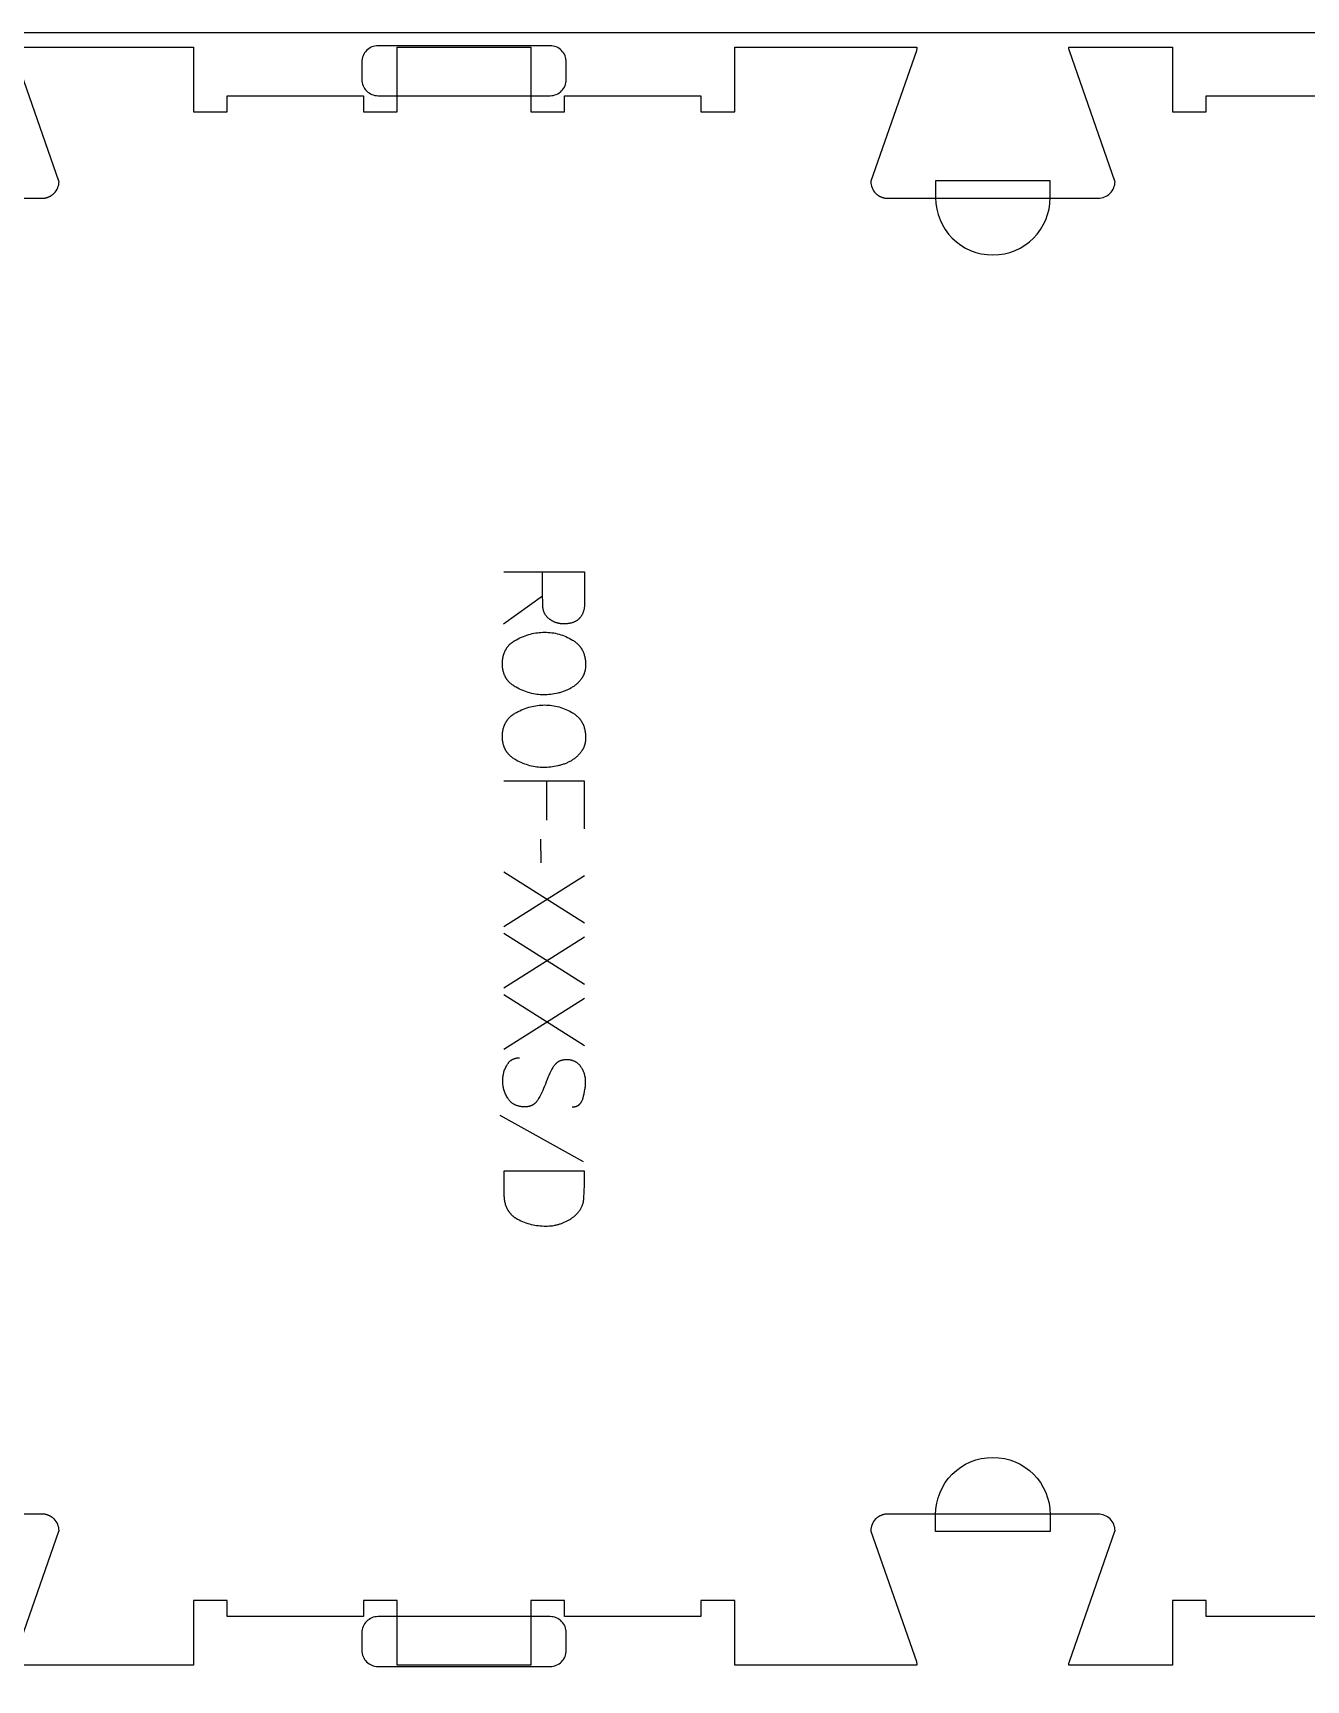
# Model space of a CAD drawing. Extents: x 0 to 4485, y 0 to 17041.
# Drawn here: x 1769 to 2240, y 12605 to 13216 of the extents above; entities that cross this region are included whole.
import ezdxf

# ---------------------------------------------------------------- set-up
doc = ezdxf.new("R2010")
doc.units = 0
for name, color, linetype in [('0_SHEET_SPRUCEPLY_2440X122', 1, 'CONTINUOUS'), ('1_ANYTOOL_1MMDEEP_LABELS_S', 2, 'CONTINUOUS'), ('4_ANYTOOL_CUTTHROUGH_OUTSI', 5, 'CONTINUOUS'), ('5_ANYTOOL_HALF_MILL_9MM_IN', 3, 'CONTINUOUS')]:
    doc.layers.add(name, color=color, linetype=linetype)

msp = doc.modelspace()

# ---------------------------------------------------------------- linework, layer by layer
at = {"layer": '0_SHEET_SPRUCEPLY_2440X122'}
msp.add_lwpolyline([(371.7, 13215.62), (371.7, 11995.62), (2811.7, 11995.62), (2811.7, 13215.62)], close=True, dxfattribs=at)
at = {"layer": '1_ANYTOOL_1MMDEEP_LABELS_S', "color": 2}
for points in [[(1942.96, 13016), (1972.96, 13016), (1972.96, 13004.65), (1972.95, 13004.15), (1972.92, 13003.68), (1972.91, 13003.45), (1972.89, 13003.22), (1972.86, 13003), (1972.83, 13002.78), (1972.8, 13002.56), (1972.76, 13002.35), (1972.72, 13002.14), (1972.68, 13001.94), (1972.63, 13001.74), (1972.58, 13001.54), (1972.52, 13001.35), (1972.46, 13001.16), (1972.4, 13000.97), (1972.33, 13000.79), (1972.26, 13000.61), (1972.19, 13000.44), (1972.11, 13000.27), (1972.03, 13000.11), (1971.94, 12999.95), (1971.85, 12999.79), (1971.76, 12999.63), (1971.66, 12999.48), (1971.56, 12999.34), (1971.45, 12999.2), (1971.34, 12999.06), (1971.23, 12998.92), (1971.11, 12998.79), (1970.99, 12998.67), (1970.87, 12998.54), (1970.74, 12998.43), (1970.61, 12998.31), (1970.47, 12998.2), (1970.33, 12998.09), (1970.19, 12997.99), (1970.04, 12997.89), (1969.89, 12997.79), (1969.74, 12997.7), (1969.58, 12997.62), (1969.41, 12997.53), (1969.25, 12997.45), (1969.08, 12997.38), (1968.9, 12997.3), (1968.73, 12997.24), (1968.54, 12997.17), (1968.36, 12997.11), (1968.17, 12997.06), (1967.97, 12997), (1967.78, 12996.95), (1967.58, 12996.91), (1967.37, 12996.87), (1967.16, 12996.83), (1966.95, 12996.8), (1966.73, 12996.77), (1966.51, 12996.74), (1966.29, 12996.72), (1966.06, 12996.7), (1965.59, 12996.68), (1965.11, 12996.67), (1964.94, 12996.68), (1964.76, 12996.68), (1964.59, 12996.69), (1964.41, 12996.7), (1964.24, 12996.72), (1964.07, 12996.74), (1963.9, 12996.76), (1963.73, 12996.78), (1963.56, 12996.81), (1963.39, 12996.85), (1963.22, 12996.88), (1963.06, 12996.92), (1962.89, 12996.97), (1962.73, 12997.01), (1962.56, 12997.06), (1962.4, 12997.12), (1962.24, 12997.18), (1962.08, 12997.24), (1961.92, 12997.3), (1961.76, 12997.37), (1961.6, 12997.44), (1961.45, 12997.51), (1961.29, 12997.59), (1961.13, 12997.67), (1960.98, 12997.76), (1960.83, 12997.85), (1960.67, 12997.94), (1960.52, 12998.04), (1960.37, 12998.13), (1960.22, 12998.24), (1960.07, 12998.34), (1959.93, 12998.45), (1959.78, 12998.56), (1959.64, 12998.68), (1959.5, 12998.8), (1959.37, 12998.92), (1959.25, 12999.04), (1959.12, 12999.16), (1959, 12999.29), (1958.89, 12999.42), (1958.78, 12999.55), (1958.68, 12999.68), (1958.57, 12999.82), (1958.48, 12999.96), (1958.39, 13000.1), (1958.3, 13000.24), (1958.22, 13000.39), (1958.14, 13000.54), (1958.06, 13000.69), (1957.99, 13000.84), (1957.93, 13000.99), (1957.87, 13001.15), (1957.81, 13001.31), (1957.76, 13001.48), (1957.71, 13001.64), (1957.67, 13001.81), (1957.63, 13001.98), (1957.6, 13002.15), (1957.57, 13002.32), (1957.54, 13002.5), (1957.52, 13002.68), (1957.5, 13002.86), (1957.49, 13003.04), (1957.42, 13004.97), (1957.4, 13007), (1957.4, 13015.96)], [(1957.4, 13007), (1942.91, 12996.55)], [(1972.96, 12920.73), (1972.96, 12938.39), (1942.96, 12938.39)], [(1958.98, 12923.9), (1958.98, 12938.39)], [(1956.84, 12908.09), (1956.76, 12916.87)], [(1972.96, 12885.76), (1942.96, 12904.66)], [(1942.96, 12884.52), (1972.96, 12903.46)], [(1972.96, 12863.05), (1942.96, 12881.95)], [(1942.96, 12861.8), (1972.96, 12880.75)], [(1972.96, 12840.33), (1942.96, 12859.23)], [(1942.96, 12839.09), (1972.96, 12858.03)], [(1968.37, 12817.7), (1968.56, 12817.71), (1968.65, 12817.71), (1968.74, 12817.72), (1968.83, 12817.72), (1968.92, 12817.73), (1969.01, 12817.74), (1969.1, 12817.75), (1969.18, 12817.77), (1969.27, 12817.78), (1969.35, 12817.8), (1969.44, 12817.82), (1969.52, 12817.84), (1969.6, 12817.86), (1969.68, 12817.88), (1969.76, 12817.91), (1969.84, 12817.93), (1969.91, 12817.96), (1969.99, 12817.99), (1970.07, 12818.02), (1970.14, 12818.06), (1970.21, 12818.09), (1970.29, 12818.13), (1970.36, 12818.16), (1970.43, 12818.2), (1970.5, 12818.24), (1970.56, 12818.29), (1970.63, 12818.33), (1970.7, 12818.38), (1970.76, 12818.42), (1970.82, 12818.47), (1970.89, 12818.52), (1970.95, 12818.57), (1971.01, 12818.63), (1971.07, 12818.68), (1971.13, 12818.74), (1971.19, 12818.8), (1971.24, 12818.86), (1971.3, 12818.92), (1971.35, 12818.98), (1971.41, 12819.05), (1971.46, 12819.11), (1971.51, 12819.18), (1971.56, 12819.25), (1971.61, 12819.32), (1971.66, 12819.4), (1971.71, 12819.47), (1971.75, 12819.55), (1971.8, 12819.62), (1971.84, 12819.7), (1971.89, 12819.78), (1971.93, 12819.87), (1972.01, 12820.04), (1972.09, 12820.21), (1972.16, 12820.39), (1972.23, 12820.58), (1972.29, 12820.78), (1972.36, 12820.98), (1972.58, 12821.79), (1972.77, 12822.59), (1972.93, 12823.38), (1973.06, 12824.15), (1973.12, 12824.53), (1973.17, 12824.9), (1973.21, 12825.28), (1973.24, 12825.65), (1973.26, 12826.01), (1973.28, 12826.37), (1973.29, 12826.73), (1973.3, 12827.09), (1973.3, 12827.28), (1973.29, 12827.48), (1973.28, 12827.67), (1973.27, 12827.86), (1973.25, 12828.05), (1973.23, 12828.24), (1973.21, 12828.43), (1973.18, 12828.61), (1973.15, 12828.8), (1973.12, 12828.98), (1973.08, 12829.16), (1973.04, 12829.34), (1973, 12829.52), (1972.95, 12829.7), (1972.9, 12829.88), (1972.84, 12830.06), (1972.78, 12830.23), (1972.72, 12830.4), (1972.66, 12830.58), (1972.59, 12830.75), (1972.51, 12830.92), (1972.44, 12831.09), (1972.36, 12831.25), (1972.27, 12831.42), (1972.19, 12831.58), (1972.1, 12831.75), (1972, 12831.91), (1971.9, 12832.07), (1971.8, 12832.23), (1971.7, 12832.39), (1971.59, 12832.55), (1971.48, 12832.7), (1971.36, 12832.86), (1971.24, 12833), (1971.12, 12833.15), (1971, 12833.28), (1970.87, 12833.42), (1970.74, 12833.55), (1970.6, 12833.67), (1970.47, 12833.79), (1970.33, 12833.9), (1970.19, 12834.01), (1970.04, 12834.12), (1969.89, 12834.22), (1969.74, 12834.31), (1969.58, 12834.4), (1969.43, 12834.49), (1969.26, 12834.57), (1969.1, 12834.64), (1968.93, 12834.71), (1968.76, 12834.78), (1968.59, 12834.84), (1968.41, 12834.89), (1968.23, 12834.95), (1968.05, 12834.99), (1967.86, 12835.03), (1967.68, 12835.07), (1967.48, 12835.1), (1967.29, 12835.13), (1967.09, 12835.15), (1966.89, 12835.17), (1966.69, 12835.18), (1966.48, 12835.19), (1966.27, 12835.19), (1966.05, 12835.19), (1965.84, 12835.18), (1965.64, 12835.16), (1965.43, 12835.14), (1965.23, 12835.12), (1965.03, 12835.09), (1964.84, 12835.05), (1964.65, 12835.01), (1964.47, 12834.96), (1964.28, 12834.91), (1964.11, 12834.85), (1963.93, 12834.79), (1963.85, 12834.76), (1963.76, 12834.72), (1963.68, 12834.68), (1963.59, 12834.65), (1963.51, 12834.61), (1963.43, 12834.57), (1963.35, 12834.52), (1963.27, 12834.48), (1963.19, 12834.44), (1963.11, 12834.39), (1963.04, 12834.34), (1962.96, 12834.29), (1962.89, 12834.24), (1962.81, 12834.19), (1962.74, 12834.14), (1962.67, 12834.08), (1962.6, 12834.03), (1962.53, 12833.97), (1962.46, 12833.91), (1962.39, 12833.85), (1962.32, 12833.79), (1962.25, 12833.73), (1962.19, 12833.66), (1962.12, 12833.6), (1962, 12833.46), (1961.87, 12833.32), (1961.75, 12833.17), (1961.64, 12833.02), (1961.53, 12832.86), (1961.42, 12832.7), (1961.31, 12832.53), (1961.21, 12832.36), (1960.82, 12831.64), (1960.44, 12830.91), (1960.07, 12830.17), (1959.72, 12829.4), (1959.37, 12828.62), (1959.04, 12827.83), (1958.72, 12827.02), (1958.41, 12826.19), (1958.09, 12825.36), (1957.76, 12824.56), (1957.42, 12823.77), (1957.06, 12823.01), (1956.69, 12822.26), (1956.3, 12821.54), (1955.89, 12820.83), (1955.47, 12820.15), (1955.36, 12819.98), (1955.25, 12819.82), (1955.13, 12819.67), (1955.07, 12819.59), (1955.01, 12819.52), (1954.95, 12819.45), (1954.88, 12819.37), (1954.82, 12819.31), (1954.76, 12819.24), (1954.69, 12819.17), (1954.62, 12819.11), (1954.56, 12819.04), (1954.49, 12818.98), (1954.42, 12818.92), (1954.35, 12818.86), (1954.27, 12818.81), (1954.2, 12818.75), (1954.13, 12818.7), (1954.05, 12818.64), (1953.98, 12818.59), (1953.9, 12818.54), (1953.82, 12818.49), (1953.74, 12818.45), (1953.66, 12818.4), (1953.58, 12818.36), (1953.5, 12818.31), (1953.42, 12818.27), (1953.34, 12818.23), (1953.25, 12818.2), (1953.17, 12818.16), (1953.08, 12818.12), (1952.99, 12818.09), (1952.9, 12818.06), (1952.81, 12818.03), (1952.72, 12818), (1952.63, 12817.97), (1952.54, 12817.94), (1952.35, 12817.89), (1952.16, 12817.85), (1951.96, 12817.81), (1951.76, 12817.78), (1951.56, 12817.76), (1951.35, 12817.74), (1951.14, 12817.72), (1950.93, 12817.72), (1950.71, 12817.72), (1950.48, 12817.72), (1950.26, 12817.73), (1950.03, 12817.75), (1949.8, 12817.77), (1949.57, 12817.79), (1949.34, 12817.82), (1949.12, 12817.86), (1948.91, 12817.9), (1948.7, 12817.95), (1948.49, 12818), (1948.28, 12818.06), (1948.08, 12818.12), (1947.88, 12818.18), (1947.69, 12818.26), (1947.5, 12818.33), (1947.31, 12818.41), (1947.13, 12818.5), (1946.95, 12818.59), (1946.77, 12818.69), (1946.6, 12818.79), (1946.44, 12818.9), (1946.27, 12819.01), (1946.11, 12819.12), (1945.95, 12819.25), (1945.8, 12819.37), (1945.65, 12819.5), (1945.51, 12819.64), (1945.36, 12819.78), (1945.23, 12819.93), (1945.09, 12820.08), (1944.96, 12820.24), (1944.83, 12820.4), (1944.71, 12820.57), (1944.59, 12820.74), (1944.48, 12820.92), (1944.26, 12821.28), (1944.05, 12821.64), (1943.86, 12822.01), (1943.68, 12822.38), (1943.51, 12822.76), (1943.36, 12823.13), (1943.29, 12823.32), (1943.22, 12823.52), (1943.16, 12823.71), (1943.1, 12823.9), (1943.04, 12824.09), (1942.99, 12824.29), (1942.94, 12824.48), (1942.89, 12824.68), (1942.85, 12824.88), (1942.81, 12825.08), (1942.78, 12825.28), (1942.74, 12825.48), (1942.72, 12825.68), (1942.69, 12825.88), (1942.65, 12826.29), (1942.62, 12826.7), (1942.61, 12827.11), (1942.61, 12827.52), (1942.63, 12827.93), (1942.65, 12828.33), (1942.69, 12828.73), (1942.74, 12829.13), (1942.81, 12829.52), (1942.89, 12829.9), (1942.98, 12830.29), (1943.08, 12830.66), (1943.19, 12831.04), (1943.32, 12831.4), (1943.46, 12831.77), (1943.62, 12832.12), (1943.78, 12832.48), (1943.96, 12832.83), (1944.16, 12833.17), (1944.26, 12833.34), (1944.36, 12833.51), (1944.47, 12833.66), (1944.57, 12833.82), (1944.69, 12833.96), (1944.8, 12834.11), (1944.92, 12834.24), (1945.04, 12834.37), (1945.17, 12834.5), (1945.29, 12834.62), (1945.42, 12834.74), (1945.56, 12834.85), (1945.62, 12834.9), (1945.69, 12834.95), (1945.76, 12835), (1945.83, 12835.05), (1945.9, 12835.1), (1945.97, 12835.14), (1946.04, 12835.19), (1946.12, 12835.23), (1946.19, 12835.27), (1946.26, 12835.31), (1946.34, 12835.35), (1946.41, 12835.39), (1946.49, 12835.43), (1946.57, 12835.46), (1946.64, 12835.5), (1946.72, 12835.53), (1946.8, 12835.56), (1946.88, 12835.59), (1946.96, 12835.62), (1947.04, 12835.65), (1947.21, 12835.7), (1947.38, 12835.75), (1947.55, 12835.79), (1947.72, 12835.82), (1947.9, 12835.85), (1948.08, 12835.87), (1948.26, 12835.89), (1948.45, 12835.91), (1948.64, 12835.91), (1948.83, 12835.92)], [(1972.48, 12797.39), (1941.71, 12814.57)]]:
    msp.add_lwpolyline(points, dxfattribs=at)
for points in [[(1973.3, 12981.55), (1973.29, 12981.17), (1973.27, 12980.81), (1973.25, 12980.45), (1973.21, 12980.1), (1973.18, 12979.93), (1973.15, 12979.76), (1973.12, 12979.59), (1973.09, 12979.42), (1973.05, 12979.26), (1973.01, 12979.09), (1972.97, 12978.93), (1972.93, 12978.77), (1972.88, 12978.61), (1972.83, 12978.45), (1972.78, 12978.3), (1972.72, 12978.15), (1972.66, 12978), (1972.6, 12977.85), (1972.53, 12977.7), (1972.47, 12977.55), (1972.4, 12977.41), (1972.32, 12977.26), (1972.25, 12977.12), (1972.17, 12976.98), (1972.08, 12976.85), (1972, 12976.71), (1971.91, 12976.58), (1971.82, 12976.45), (1971.63, 12976.19), (1971.44, 12975.93), (1971.24, 12975.68), (1971.03, 12975.44), (1970.82, 12975.21), (1970.6, 12974.98), (1970.37, 12974.75), (1970.14, 12974.53), (1969.91, 12974.32), (1969.66, 12974.11), (1969.41, 12973.91), (1969.16, 12973.72), (1968.89, 12973.53), (1968.62, 12973.34), (1968.35, 12973.17), (1968.07, 12973), (1967.78, 12972.83), (1967.49, 12972.67), (1967.2, 12972.51), (1966.9, 12972.37), (1966.6, 12972.22), (1966.3, 12972.09), (1965.99, 12971.95), (1965.68, 12971.83), (1965.36, 12971.71), (1965.05, 12971.59), (1964.72, 12971.48), (1964.4, 12971.38), (1964.07, 12971.28), (1963.73, 12971.19), (1963.4, 12971.1), (1963.06, 12971.02), (1962.37, 12970.88), (1961.7, 12970.75), (1961.03, 12970.64), (1960.37, 12970.56), (1959.71, 12970.49), (1959.06, 12970.44), (1958.42, 12970.41), (1957.78, 12970.4), (1957.15, 12970.41), (1956.51, 12970.45), (1955.87, 12970.5), (1955.23, 12970.57), (1954.6, 12970.67), (1953.96, 12970.79), (1953.32, 12970.93), (1952.68, 12971.09), (1952.05, 12971.28), (1951.41, 12971.48), (1950.77, 12971.71), (1950.13, 12971.96), (1949.5, 12972.23), (1948.86, 12972.52), (1948.22, 12972.83), (1947.58, 12973.17), (1947.27, 12973.34), (1946.97, 12973.52), (1946.67, 12973.71), (1946.39, 12973.91), (1946.11, 12974.11), (1945.85, 12974.32), (1945.6, 12974.53), (1945.35, 12974.75), (1945.23, 12974.86), (1945.12, 12974.97), (1945.01, 12975.09), (1944.89, 12975.21), (1944.79, 12975.32), (1944.68, 12975.44), (1944.58, 12975.57), (1944.48, 12975.69), (1944.38, 12975.81), (1944.28, 12975.94), (1944.19, 12976.07), (1944.1, 12976.2), (1944.01, 12976.33), (1943.92, 12976.46), (1943.84, 12976.59), (1943.76, 12976.73), (1943.68, 12976.87), (1943.6, 12977), (1943.53, 12977.14), (1943.46, 12977.29), (1943.39, 12977.43), (1943.33, 12977.57), (1943.26, 12977.72), (1943.2, 12977.87), (1943.14, 12978.02), (1943.09, 12978.17), (1943.03, 12978.32), (1942.98, 12978.48), (1942.89, 12978.79), (1942.8, 12979.11), (1942.73, 12979.43), (1942.66, 12979.77), (1942.61, 12980.1), (1942.56, 12980.45), (1942.53, 12980.8), (1942.5, 12981.16), (1942.49, 12981.52), (1942.48, 12981.89), (1942.49, 12982.27), (1942.5, 12982.65), (1942.53, 12983.02), (1942.56, 12983.38), (1942.61, 12983.73), (1942.67, 12984.08), (1942.73, 12984.42), (1942.81, 12984.76), (1942.89, 12985.09), (1942.99, 12985.41), (1943.04, 12985.57), (1943.1, 12985.73), (1943.15, 12985.88), (1943.21, 12986.04), (1943.27, 12986.19), (1943.34, 12986.34), (1943.41, 12986.49), (1943.48, 12986.64), (1943.55, 12986.78), (1943.62, 12986.92), (1943.7, 12987.07), (1943.78, 12987.21), (1943.86, 12987.35), (1943.95, 12987.48), (1944.03, 12987.62), (1944.12, 12987.75), (1944.22, 12987.88), (1944.31, 12988.02), (1944.41, 12988.14), (1944.51, 12988.27), (1944.61, 12988.4), (1944.72, 12988.52), (1944.82, 12988.64), (1944.93, 12988.76), (1945.05, 12988.88), (1945.16, 12989), (1945.28, 12989.11), (1945.4, 12989.23), (1945.52, 12989.34), (1945.65, 12989.45), (1945.91, 12989.67), (1946.18, 12989.88), (1946.45, 12990.08), (1946.74, 12990.28), (1947.04, 12990.46), (1947.35, 12990.65), (1947.67, 12990.82), (1948.32, 12991.16), (1948.97, 12991.47), (1949.62, 12991.76), (1950.26, 12992.03), (1950.91, 12992.28), (1951.56, 12992.51), (1952.22, 12992.71), (1952.87, 12992.9), (1953.52, 12993.06), (1954.17, 12993.2), (1954.82, 12993.32), (1955.47, 12993.42), (1956.12, 12993.49), (1956.78, 12993.54), (1957.43, 12993.58), (1958.08, 12993.59), (1958.78, 12993.58), (1959.46, 12993.54), (1960.15, 12993.49), (1960.82, 12993.41), (1961.49, 12993.31), (1962.16, 12993.18), (1962.82, 12993.03), (1963.47, 12992.86), (1964.11, 12992.67), (1964.75, 12992.46), (1965.39, 12992.22), (1966.02, 12991.96), (1966.64, 12991.68), (1967.26, 12991.37), (1967.87, 12991.05), (1968.48, 12990.7), (1968.77, 12990.51), (1969.06, 12990.32), (1969.34, 12990.12), (1969.61, 12989.92), (1969.87, 12989.71), (1970.12, 12989.49), (1970.36, 12989.27), (1970.59, 12989.04), (1970.7, 12988.92), (1970.81, 12988.8), (1970.91, 12988.68), (1971.02, 12988.56), (1971.12, 12988.43), (1971.22, 12988.31), (1971.32, 12988.18), (1971.41, 12988.05), (1971.51, 12987.92), (1971.6, 12987.79), (1971.69, 12987.66), (1971.77, 12987.52), (1971.86, 12987.38), (1971.94, 12987.24), (1972.02, 12987.1), (1972.09, 12986.96), (1972.17, 12986.82), (1972.24, 12986.67), (1972.38, 12986.38), (1972.5, 12986.07), (1972.62, 12985.76), (1972.73, 12985.45), (1972.83, 12985.13), (1972.92, 12984.8), (1973, 12984.46), (1973.07, 12984.12), (1973.13, 12983.77), (1973.18, 12983.42), (1973.22, 12983.06), (1973.26, 12982.69), (1973.28, 12982.31), (1973.29, 12981.93)], [(1973.3, 12954.59), (1973.29, 12954.22), (1973.27, 12953.85), (1973.25, 12953.49), (1973.21, 12953.14), (1973.18, 12952.97), (1973.15, 12952.8), (1973.12, 12952.63), (1973.09, 12952.46), (1973.05, 12952.3), (1973.01, 12952.14), (1972.97, 12951.97), (1972.93, 12951.81), (1972.88, 12951.65), (1972.83, 12951.5), (1972.78, 12951.34), (1972.72, 12951.19), (1972.66, 12951.04), (1972.6, 12950.89), (1972.53, 12950.74), (1972.47, 12950.59), (1972.4, 12950.45), (1972.32, 12950.31), (1972.25, 12950.17), (1972.17, 12950.03), (1972.08, 12949.89), (1972, 12949.75), (1971.91, 12949.62), (1971.82, 12949.49), (1971.63, 12949.23), (1971.44, 12948.97), (1971.24, 12948.73), (1971.03, 12948.48), (1970.82, 12948.25), (1970.6, 12948.02), (1970.37, 12947.79), (1970.14, 12947.58), (1969.91, 12947.36), (1969.66, 12947.16), (1969.41, 12946.95), (1969.16, 12946.76), (1968.89, 12946.57), (1968.62, 12946.39), (1968.35, 12946.21), (1968.07, 12946.04), (1967.78, 12945.87), (1967.49, 12945.71), (1967.2, 12945.56), (1966.9, 12945.41), (1966.6, 12945.27), (1966.3, 12945.13), (1965.99, 12945), (1965.68, 12944.87), (1965.36, 12944.75), (1965.05, 12944.64), (1964.72, 12944.53), (1964.4, 12944.42), (1964.07, 12944.33), (1963.73, 12944.23), (1963.4, 12944.15), (1963.06, 12944.07), (1962.37, 12943.92), (1961.7, 12943.79), (1961.03, 12943.69), (1960.37, 12943.6), (1959.71, 12943.53), (1959.06, 12943.48), (1958.42, 12943.45), (1957.78, 12943.45), (1957.15, 12943.46), (1956.51, 12943.49), (1955.87, 12943.54), (1955.23, 12943.62), (1954.6, 12943.72), (1953.96, 12943.83), (1953.32, 12943.97), (1952.68, 12944.14), (1952.05, 12944.32), (1951.41, 12944.52), (1950.77, 12944.75), (1950.13, 12945), (1949.5, 12945.27), (1948.86, 12945.56), (1948.22, 12945.87), (1947.58, 12946.21), (1947.27, 12946.39), (1946.97, 12946.57), (1946.67, 12946.76), (1946.39, 12946.95), (1946.11, 12947.15), (1945.85, 12947.36), (1945.6, 12947.57), (1945.35, 12947.79), (1945.23, 12947.9), (1945.12, 12948.02), (1945.01, 12948.13), (1944.89, 12948.25), (1944.79, 12948.37), (1944.68, 12948.49), (1944.58, 12948.61), (1944.48, 12948.73), (1944.38, 12948.86), (1944.28, 12948.98), (1944.19, 12949.11), (1944.1, 12949.24), (1944.01, 12949.37), (1943.92, 12949.5), (1943.84, 12949.64), (1943.76, 12949.77), (1943.68, 12949.91), (1943.6, 12950.05), (1943.53, 12950.19), (1943.46, 12950.33), (1943.39, 12950.47), (1943.33, 12950.62), (1943.26, 12950.76), (1943.2, 12950.91), (1943.14, 12951.06), (1943.09, 12951.21), (1943.03, 12951.37), (1942.98, 12951.52), (1942.89, 12951.83), (1942.8, 12952.15), (1942.73, 12952.48), (1942.66, 12952.81), (1942.61, 12953.15), (1942.56, 12953.49), (1942.53, 12953.84), (1942.5, 12954.2), (1942.49, 12954.56), (1942.48, 12954.93), (1942.49, 12955.31), (1942.5, 12955.69), (1942.53, 12956.06), (1942.56, 12956.42), (1942.61, 12956.78), (1942.67, 12957.13), (1942.73, 12957.47), (1942.81, 12957.8), (1942.89, 12958.13), (1942.99, 12958.46), (1943.04, 12958.61), (1943.1, 12958.77), (1943.15, 12958.93), (1943.21, 12959.08), (1943.27, 12959.23), (1943.34, 12959.38), (1943.41, 12959.53), (1943.48, 12959.68), (1943.55, 12959.82), (1943.62, 12959.97), (1943.7, 12960.11), (1943.78, 12960.25), (1943.86, 12960.39), (1943.95, 12960.53), (1944.03, 12960.66), (1944.12, 12960.8), (1944.22, 12960.93), (1944.31, 12961.06), (1944.41, 12961.19), (1944.51, 12961.31), (1944.61, 12961.44), (1944.72, 12961.56), (1944.82, 12961.69), (1944.93, 12961.81), (1945.05, 12961.92), (1945.16, 12962.04), (1945.28, 12962.16), (1945.4, 12962.27), (1945.52, 12962.38), (1945.65, 12962.49), (1945.91, 12962.71), (1946.18, 12962.92), (1946.45, 12963.12), (1946.74, 12963.32), (1947.04, 12963.51), (1947.35, 12963.69), (1947.67, 12963.87), (1948.32, 12964.2), (1948.97, 12964.51), (1949.62, 12964.81), (1950.26, 12965.08), (1950.91, 12965.32), (1951.56, 12965.55), (1952.22, 12965.76), (1952.87, 12965.94), (1953.52, 12966.1), (1954.17, 12966.24), (1954.82, 12966.36), (1955.47, 12966.46), (1956.12, 12966.53), (1956.78, 12966.59), (1957.43, 12966.62), (1958.08, 12966.63), (1958.78, 12966.62), (1959.46, 12966.59), (1960.15, 12966.53), (1960.82, 12966.45), (1961.49, 12966.35), (1962.16, 12966.22), (1962.82, 12966.08), (1963.47, 12965.91), (1964.11, 12965.72), (1964.75, 12965.5), (1965.39, 12965.26), (1966.02, 12965), (1966.64, 12964.72), (1967.26, 12964.42), (1967.87, 12964.09), (1968.48, 12963.74), (1968.77, 12963.55), (1969.06, 12963.36), (1969.34, 12963.17), (1969.61, 12962.96), (1969.87, 12962.75), (1970.12, 12962.53), (1970.36, 12962.31), (1970.59, 12962.08), (1970.7, 12961.96), (1970.81, 12961.84), (1970.91, 12961.72), (1971.02, 12961.6), (1971.12, 12961.48), (1971.22, 12961.35), (1971.32, 12961.22), (1971.41, 12961.1), (1971.51, 12960.96), (1971.6, 12960.83), (1971.69, 12960.7), (1971.77, 12960.56), (1971.86, 12960.43), (1971.94, 12960.29), (1972.02, 12960.15), (1972.09, 12960), (1972.17, 12959.86), (1972.24, 12959.71), (1972.38, 12959.42), (1972.5, 12959.12), (1972.62, 12958.81), (1972.73, 12958.49), (1972.83, 12958.17), (1972.92, 12957.84), (1973, 12957.51), (1973.07, 12957.16), (1973.13, 12956.82), (1973.18, 12956.46), (1973.22, 12956.1), (1973.26, 12955.73), (1973.28, 12955.36), (1973.29, 12954.98)], [(1972.96, 12793.96), (1942.96, 12793.96), (1943.04, 12785.43), (1943.05, 12785.02), (1943.07, 12784.62), (1943.1, 12784.22), (1943.14, 12783.83), (1943.19, 12783.45), (1943.24, 12783.08), (1943.31, 12782.72), (1943.39, 12782.36), (1943.47, 12782.01), (1943.57, 12781.67), (1943.67, 12781.34), (1943.79, 12781.02), (1943.91, 12780.7), (1943.98, 12780.54), (1944.04, 12780.39), (1944.11, 12780.24), (1944.19, 12780.09), (1944.26, 12779.94), (1944.34, 12779.8), (1944.42, 12779.65), (1944.5, 12779.51), (1944.58, 12779.37), (1944.67, 12779.23), (1944.76, 12779.1), (1944.85, 12778.96), (1944.94, 12778.83), (1945.04, 12778.7), (1945.14, 12778.57), (1945.24, 12778.45), (1945.34, 12778.32), (1945.45, 12778.2), (1945.56, 12778.08), (1945.67, 12777.96), (1945.78, 12777.85), (1945.89, 12777.73), (1946.01, 12777.62), (1946.13, 12777.51), (1946.25, 12777.4), (1946.38, 12777.3), (1946.5, 12777.19), (1946.63, 12777.09), (1946.76, 12776.99), (1946.9, 12776.89), (1947.03, 12776.79), (1947.17, 12776.7), (1947.46, 12776.52), (1947.75, 12776.34), (1948.06, 12776.17), (1948.67, 12775.86), (1949.3, 12775.56), (1949.93, 12775.29), (1950.56, 12775.03), (1951.21, 12774.8), (1951.85, 12774.58), (1952.51, 12774.39), (1953.17, 12774.21), (1953.83, 12774.06), (1954.5, 12773.93), (1955.18, 12773.81), (1955.86, 12773.72), (1956.54, 12773.65), (1957.24, 12773.6), (1957.94, 12773.57), (1958.64, 12773.56), (1959.24, 12773.57), (1959.83, 12773.6), (1960.41, 12773.65), (1960.99, 12773.71), (1961.57, 12773.8), (1961.85, 12773.85), (1962.13, 12773.91), (1962.41, 12773.97), (1962.69, 12774.04), (1962.97, 12774.11), (1963.25, 12774.18), (1963.52, 12774.26), (1963.8, 12774.35), (1964.07, 12774.44), (1964.34, 12774.53), (1964.61, 12774.63), (1964.88, 12774.73), (1965.14, 12774.84), (1965.41, 12774.96), (1965.93, 12775.2), (1966.45, 12775.46), (1966.96, 12775.74), (1967.47, 12776.05), (1967.78, 12776.24), (1968.07, 12776.44), (1968.36, 12776.64), (1968.64, 12776.84), (1968.91, 12777.05), (1969.17, 12777.26), (1969.42, 12777.48), (1969.66, 12777.7), (1969.89, 12777.92), (1970.11, 12778.14), (1970.33, 12778.37), (1970.53, 12778.6), (1970.73, 12778.84), (1970.91, 12779.08), (1971.09, 12779.32), (1971.26, 12779.56), (1971.41, 12779.81), (1971.56, 12780.07), (1971.7, 12780.32), (1971.83, 12780.58), (1971.95, 12780.84), (1972.07, 12781.11), (1972.17, 12781.38), (1972.26, 12781.65), (1972.35, 12781.93), (1972.42, 12782.21), (1972.49, 12782.49), (1972.54, 12782.77), (1972.59, 12783.06), (1972.63, 12783.36), (1972.66, 12783.65), (1972.68, 12783.95), (1972.78, 12786.39), (1972.86, 12788.86), (1972.92, 12791.39)]]:
    msp.add_lwpolyline(points, close=True, dxfattribs=at)
at = {"layer": '4_ANYTOOL_CUTTHROUGH_OUTSI', "color": 5}
for points in [[(1693.99, 13154.37), (1771.99, 13154.37), (1772.14, 13154.37), (1772.29, 13154.37), (1772.45, 13154.38), (1772.6, 13154.4), (1772.75, 13154.41), (1772.9, 13154.43), (1773.05, 13154.46), (1773.2, 13154.49), (1773.35, 13154.52), (1773.5, 13154.55), (1773.65, 13154.59), (1773.8, 13154.63), (1773.95, 13154.68), (1774.1, 13154.73), (1774.24, 13154.79), (1774.39, 13154.84), (1774.53, 13154.9), (1774.67, 13154.97), (1774.81, 13155.04), (1774.95, 13155.11), (1775.08, 13155.18), (1775.22, 13155.26), (1775.35, 13155.34), (1775.48, 13155.43), (1775.6, 13155.51), (1775.73, 13155.6), (1775.85, 13155.7), (1775.97, 13155.79), (1776.08, 13155.89), (1776.2, 13155.99), (1776.31, 13156.09), (1776.41, 13156.2, 0.198912), (1778.24, 13160.62), (1778.24, 13160.66), (1778.23, 13160.7), (1761.33, 13208.98)], [(1761.1, 13210.37), (1778.56, 13210.37), (1828.03, 13210.37), (1828.03, 13186.62), (1828.03, 13186.37), (1840.53, 13186.37), (1840.53, 13192.37), (1891.03, 13192.37), (1891.03, 13186.37), (1903.53, 13186.37), (1903.53, 13186.62), (1903.53, 13210.37), (1953.03, 13210.37), (1953.03, 13186.62), (1953.03, 13186.37), (1965.53, 13186.37), (1965.53, 13192.37), (2016.03, 13192.37), (2016.03, 13186.37), (2028.53, 13186.37), (2028.53, 13210.37), (2078.61, 13210.37), (2096.07, 13210.37), (2096.07, 13210.37, -0.061485), (2095.84, 13208.98), (2078.94, 13160.7), (2078.93, 13160.66), (2078.93, 13160.62), (2078.93, 13160.62, 0.198912), (2080.76, 13156.2), (2080.86, 13156.09), (2080.97, 13155.99), (2081.09, 13155.89), (2081.2, 13155.79), (2081.32, 13155.7), (2081.44, 13155.6), (2081.57, 13155.51), (2081.69, 13155.43), (2081.82, 13155.34), (2081.95, 13155.26), (2082.09, 13155.18), (2082.22, 13155.11), (2082.36, 13155.04), (2082.5, 13154.97), (2082.64, 13154.9), (2082.78, 13154.84), (2082.93, 13154.79), (2083.07, 13154.73), (2083.22, 13154.68), (2083.37, 13154.63), (2083.52, 13154.59), (2083.67, 13154.55), (2083.82, 13154.52), (2083.97, 13154.49), (2084.12, 13154.46), (2084.27, 13154.43), (2084.42, 13154.41), (2084.57, 13154.4), (2084.72, 13154.38), (2084.87, 13154.37), (2085.03, 13154.37), (2085.18, 13154.37), (2163.18, 13154.37, 0.414214), (2169.43, 13160.62), (2169.43, 13160.66), (2169.41, 13160.7), (2152.51, 13208.98), (2152.51, 13208.98, -0.061485), (2152.28, 13210.37), (2190.67, 13210.37), (2190.67, 13186.37), (2203.17, 13186.37), (2203.17, 13192.37), (2253.67, 13192.37)], [(1761.33, 12612.26), (1778.23, 12660.53), (1778.24, 12660.58), (1778.24, 12660.62), (1778.24, 12660.62, 0.198912), (1776.41, 12665.04), (1776.31, 12665.14), (1776.2, 12665.24), (1776.08, 12665.34), (1775.97, 12665.44), (1775.85, 12665.54), (1775.73, 12665.63), (1775.6, 12665.72), (1775.48, 12665.81), (1775.35, 12665.89), (1775.22, 12665.97), (1775.08, 12666.05), (1774.95, 12666.13), (1774.81, 12666.2), (1774.67, 12666.27), (1774.53, 12666.33), (1774.39, 12666.39), (1774.24, 12666.45), (1774.1, 12666.5), (1773.95, 12666.55), (1773.8, 12666.6), (1773.65, 12666.64), (1773.5, 12666.68), (1773.35, 12666.72), (1773.2, 12666.75), (1773.05, 12666.78), (1772.9, 12666.8), (1772.75, 12666.82), (1772.6, 12666.84), (1772.45, 12666.85), (1772.29, 12666.86), (1772.14, 12666.87), (1771.99, 12666.87), (1693.99, 12666.87, 0.414214)], [(2253.67, 12628.87), (2203.17, 12628.87), (2203.17, 12634.87), (2190.67, 12634.87), (2190.67, 12634.62), (2190.67, 12610.87), (2152.28, 12610.87), (2152.28, 12610.87, -0.061485), (2152.51, 12612.26), (2169.41, 12660.53), (2169.43, 12660.58), (2169.43, 12660.62), (2169.43, 12660.62, 0.414214), (2163.18, 12666.87), (2085.18, 12666.87), (2085.03, 12666.87), (2084.87, 12666.86), (2084.72, 12666.85), (2084.57, 12666.84), (2084.42, 12666.82), (2084.27, 12666.8), (2084.12, 12666.78), (2083.97, 12666.75), (2083.82, 12666.72), (2083.67, 12666.68), (2083.52, 12666.64), (2083.37, 12666.6), (2083.22, 12666.55), (2083.07, 12666.5), (2082.93, 12666.45), (2082.78, 12666.39), (2082.64, 12666.33), (2082.5, 12666.27), (2082.36, 12666.2), (2082.22, 12666.13), (2082.09, 12666.05), (2081.95, 12665.97), (2081.82, 12665.89), (2081.69, 12665.81), (2081.57, 12665.72), (2081.44, 12665.63), (2081.32, 12665.54), (2081.2, 12665.44), (2081.09, 12665.34), (2080.97, 12665.24), (2080.86, 12665.14), (2080.76, 12665.04, 0.198912), (2078.93, 12660.62), (2078.93, 12660.58), (2078.94, 12660.53), (2095.84, 12612.26), (2095.84, 12612.26, -0.061485), (2096.07, 12610.87), (2078.61, 12610.87), (2028.53, 12610.87), (2028.53, 12634.87), (2016.03, 12634.87), (2016.03, 12628.87), (1965.53, 12628.87), (1965.53, 12634.87), (1953.03, 12634.87), (1953.03, 12634.62), (1953.03, 12610.87), (1903.53, 12610.87), (1903.53, 12634.87), (1891.03, 12634.87), (1891.03, 12628.87), (1840.53, 12628.87), (1840.53, 12634.87), (1828.03, 12634.87), (1828.03, 12634.62), (1828.03, 12610.87), (1778.56, 12610.87), (1761.1, 12610.87)]]:
    msp.add_lwpolyline(points, format="xyb", dxfattribs=at)
at = {"layer": '5_ANYTOOL_HALF_MILL_9MM_IN'}
for points in [[(1896.41, 13210.87, 0.414214), (1890.41, 13204.87), (1890.41, 13198.37, 0.414214), (1896.41, 13192.37), (1960.16, 13192.37, 0.414214), (1966.16, 13198.37), (1966.16, 13204.87, 0.414214), (1960.16, 13210.87)], [(2102.93, 13154.62, 1), (2145.43, 13154.62), (2145.43, 13154.87), (2145.43, 13160.87), (2102.93, 13160.87), (2102.93, 13154.87), (2102.93, 13154.62)], [(2102.93, 12666.62, -1), (2145.43, 12666.62), (2145.43, 12666.37), (2145.43, 12660.37), (2102.93, 12660.37), (2102.93, 12666.37), (2102.93, 12666.62)], [(1896.41, 12628.87, 0.414214), (1890.41, 12622.87), (1890.41, 12616.37, 0.414214), (1896.41, 12610.37), (1960.16, 12610.37, 0.414214), (1966.16, 12616.37), (1966.16, 12622.87, 0.414214), (1960.16, 12628.87)]]:
    msp.add_lwpolyline(points, format="xyb", close=True, dxfattribs=at)

doc.saveas('drawing.dxf')
